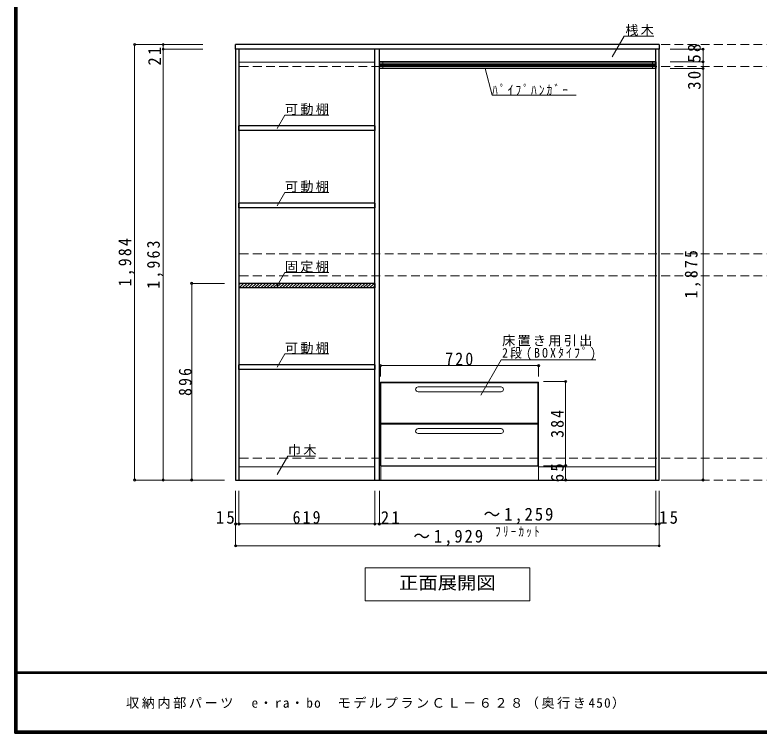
# Model space of a CAD drawing. Units: millimetres at full size, sheet at 1:20; details may follow other scales. Extents: x -3922 to 3878, y -2932 to 2722.
# Drawn here: x -3922 to -532, y -2864 to 408 of the extents above; entities that cross this region are included whole.
import ezdxf
from ezdxf.enums import TextEntityAlignment as Align

# ---------------------------------------------------------------- set-up
doc = ezdxf.new("R2010")
doc.units = ezdxf.units.MM
doc.header["$LTSCALE"] = 20
doc.header["$PDMODE"] = 32
doc.header["$PDSIZE"] = 10
doc.linetypes.add('DASHED2', pattern=[3, 2, -1])
for name, color, linetype, lineweight in [('0-2', 2, 'Continuous', 35), ('0-3_固定棚', 3, 'Continuous', 25), ('0-4_可動棚', 3, 'Continuous', 25), ('0-6_パイプハンガー', 7, 'Continuous', 18), ('0-7_桟木・巾木', 2, 'Continuous', 35), ('0-8', 3, 'Continuous', 25), ('0-A_文字', 7, 'Continuous', 18), ('0-B_寸法', 7, 'Continuous', 9), ('0-C_ハッチ', 4, 'Continuous', 9), ('F-1_枠', 6, 'Continuous', 40)]:
    doc.layers.add(name, color=color, linetype=linetype, lineweight=lineweight)
doc.layers.add('F-A_文字', color=7, linetype='Continuous')
doc.styles.add('ＭＳ ゴシック', font='')
doc.styles.get('ＭＳ ゴシック').set_extended_font_data('MS Gothic')

msp = doc.modelspace()

# ---------------------------------------------------------------- linework, layer by layer
at = {"layer": '0-2', "color": 3, "lineweight": 25}
for p, q in [((-2916.53, 251.73), (-2916.53, 272.73)), ((-987.53, 272.73), (-2916.53, 272.73)), ((-987.53, 272.73), (-987.53, 251.73)), ((-987.53, 251.73), (-2916.53, 251.73)), ((-2916.53, 251.73), (-2916.53, -1711.27)), ((-2901.53, 251.73), (-2901.53, -1711.27)), ((-2282.53, -1711.27), (-2282.53, 251.73)), ((-2261.53, -1711.27), (-2261.53, 251.73)), ((-1002.53, -1711.27), (-1002.53, 251.73)), ((-987.53, -1711.27), (-987.53, 251.73)), ((-2916.53, -1711.27), (-987.53, -1711.27))]:
    msp.add_line(p, q, dxfattribs=at)
at = {"layer": '0-3_固定棚'}
for p, q in [((-2901.53, -815.27), (-2901.53, -836.27)), ((-2282.53, -815.27), (-2901.53, -815.27)), ((-2282.53, -836.27), (-2901.53, -836.27)), ((-2282.53, -815.27), (-2282.53, -836.27))]:
    msp.add_line(p, q, dxfattribs=at)
at = {"layer": '0-4_可動棚'}
for p, q in [((-2901.53, -119.27), (-2901.53, -98.27)), ((-2282.53, -98.27), (-2901.53, -98.27)), ((-2282.53, -98.27), (-2282.53, -119.27)), ((-2282.53, -119.27), (-2901.53, -119.27)), ((-2901.53, -471.27), (-2901.53, -450.27)), ((-2282.53, -450.27), (-2901.53, -450.27)), ((-2282.53, -471.27), (-2901.53, -471.27)), ((-2282.53, -450.27), (-2282.53, -471.27)), ((-2901.53, -1207.27), (-2901.53, -1186.27)), ((-2282.53, -1186.27), (-2901.53, -1186.27)), ((-2282.53, -1186.27), (-2282.53, -1207.27)), ((-2282.53, -1207.27), (-2901.53, -1207.27))]:
    msp.add_line(p, q, dxfattribs=at)
at = {"layer": '0-6_パイプハンガー', "color": 3, "lineweight": 25}
for p, q in [((-1002.53, 193.73), (-2261.53, 193.73)), ((-2261.53, 163.73), (-2261.53, 193.73)), ((-1002.53, 193.73), (-1002.53, 163.73)), ((-1002.53, 163.73), (-2261.53, 163.73))]:
    msp.add_line(p, q, dxfattribs=at)
at = {"layer": '0-6_パイプハンガー', "color": 4, "lineweight": 9}
for p, q in [((-1002.53, 184.73), (-2261.53, 184.73)), ((-2261.53, 180.73), (-1002.53, 180.73)), ((-2261.53, 176.73), (-1002.53, 176.73)), ((-2261.53, 172.73), (-1002.53, 172.73))]:
    msp.add_line(p, q, dxfattribs=at)
at = {"layer": '0-6_パイプハンガー'}
for p, q in [((-2246.53, 163.73), (-2246.53, 193.73)), ((-1017.53, 193.73), (-1017.53, 163.73))]:
    msp.add_line(p, q, dxfattribs=at)
at = {"layer": '0-7_桟木・巾木', "color": 7, "lineweight": 18}
for p, q in [((-2282.53, 191.73), (-2901.53, 191.73)), ((-1002.53, 191.73), (-2261.53, 191.73)), ((-2901.53, -1651.27), (-2282.53, -1651.27)), ((-1537.53, -1651.27), (-1002.53, -1651.27))]:
    msp.add_line(p, q, dxfattribs=at)
at = {"layer": '0-8', "color": 7, "lineweight": 18}
for p, q in [((-2256.53, -1646.27), (-2256.53, -1265.27)), ((-2085.53, -1287.27), (-1707.53, -1287.27)), ((-1536.53, -1646.27), (-1536.53, -1265.27)), ((-2085.53, -1309.27), (-1707.53, -1309.27)), ((-2085.53, -1477.27), (-1707.53, -1477.27)), ((-2085.53, -1499.27), (-1707.53, -1499.27)), ((-2255.53, -1646.27), (-2255.53, -1711.27)), ((-1537.53, -1646.27), (-1537.53, -1711.27))]:
    msp.add_line(p, q, dxfattribs=at)
at = {"layer": '0-8'}
for p, q in [((-2256.53, -1265.27), (-1536.53, -1265.27)), ((-2254.53, -1454.27), (-2254.53, -1267.27)), ((-2254.53, -1267.27), (-1538.53, -1267.27)), ((-1538.53, -1454.27), (-1538.53, -1267.27)), ((-1538.53, -1454.27), (-2254.53, -1454.27)), ((-2254.53, -1646.27), (-2254.53, -1457.27)), ((-1538.53, -1457.27), (-2254.53, -1457.27)), ((-1538.53, -1646.27), (-1538.53, -1457.27)), ((-2256.53, -1646.27), (-1536.53, -1646.27)), ((-2255.53, -1711.27), (-1537.53, -1711.27))]:
    msp.add_line(p, q, dxfattribs=at)
at = {"layer": '0-8', "color": 7, "lineweight": 18}
for centre, start, end in [((-2085.53, -1298.27), 90, 270), ((-1707.53, -1298.27), 270, 90), ((-2085.53, -1488.27), 90, 270), ((-1707.53, -1488.27), 270, 90)]:
    msp.add_arc(centre, 11, start, end, dxfattribs=at)
at = {"layer": '0-A_文字'}
for p, q in [((-1200.94, 216.5), (-1146.12, 311.47)), ((-1011.53, 311.47), (-1146.12, 311.47)), ((-1747.95, 41.79), (-1780.62, 163.73)), ((-1747.95, 41.79), (-1364.77, 41.79)), ((-2727.05, -109.79), (-2692.03, -49.14)), ((-2492.03, -49.14), (-2692.03, -49.14)), ((-2727.05, -461.79), (-2692.03, -401.14)), ((-2492.03, -401.14), (-2692.03, -401.14)), ((-2727.05, -826.33), (-2692.03, -765.68)), ((-2492.03, -765.68), (-2692.03, -765.68)), ((-2727.05, -1197.79), (-2692.03, -1137.14)), ((-2492.03, -1137.14), (-2692.03, -1137.14)), ((-1706.63, -1163.38), (-1800.21, -1325.45)), ((-1706.63, -1163.38), (-1276.26, -1163.38)), ((-2727.05, -1686.83), (-2678.29, -1602.39)), ((-2678.29, -1602.39), (-2552.27, -1602.39)), ((-1577.03, -2111.27), (-1577.03, -2261.27)), ((-2327.03, -2261.27), (-1577.03, -2261.27))]:
    msp.add_line(p, q, dxfattribs=at)
msp.add_lwpolyline([(-1577.03, -2111.27), (-2327.03, -2111.27), (-2327.03, -2261.27)], dxfattribs=at)
at = {"layer": '0-B_寸法', "color": 4}
for p, q in [((-3376.53, 272.73), (-3376.53, -1711.27)), ((-3376.53, 272.73), (-3246.53, 272.73)), ((-3246.53, 272.73), (-3246.53, 251.73)), ((-3246.53, 272.73), (-3066.53, 272.73)), ((-3246.53, 251.73), (-3066.53, 251.73)), ((-3246.53, 251.73), (-3246.53, -1711.27)), ((-787.53, 251.73), (-937.53, 251.73)), ((-787.53, 251.73), (-787.53, 193.73)), ((-787.53, 193.73), (-937.53, 193.73)), ((-787.53, 193.73), (-787.53, 163.73)), ((-787.53, 163.73), (-937.53, 163.73)), ((-787.53, 163.73), (-787.53, -1711.27)), ((-3116.53, -815.27), (-2966.53, -815.27)), ((-3116.53, -1711.27), (-3116.53, -815.27)), ((-1536.53, -1190.27), (-2256.53, -1190.27)), ((-2256.53, -1190.27), (-2256.53, -1240.27)), ((-1536.53, -1190.27), (-1536.53, -1240.27)), ((-1413.53, -1262.27), (-1513.53, -1262.27)), ((-1413.53, -1262.27), (-1413.53, -1646.27)), ((-1413.53, -1646.27), (-1513.53, -1646.27)), ((-1413.53, -1646.27), (-1413.53, -1711.27)), ((-3376.53, -1711.27), (-3246.53, -1711.27)), ((-3246.53, -1711.27), (-2966.53, -1711.27)), ((-1413.53, -1711.27), (-1513.53, -1711.27)), ((-787.53, -1711.27), (-937.53, -1711.27)), ((-2916.53, -1911.27), (-2916.53, -1761.27)), ((-2901.53, -1911.27), (-2901.53, -1761.27)), ((-2282.53, -1911.27), (-2282.53, -1761.27)), ((-2261.53, -1911.27), (-2261.53, -1761.27)), ((-1002.53, -1911.27), (-1002.53, -1761.27)), ((-987.53, -1911.27), (-987.53, -1761.27)), ((-2901.53, -1911.27), (-2916.53, -1911.27)), ((-2916.53, -2011.27), (-2916.53, -1911.27)), ((-2282.53, -1911.27), (-2901.53, -1911.27)), ((-2261.53, -1911.27), (-2282.53, -1911.27)), ((-1002.53, -1911.27), (-2261.53, -1911.27)), ((-987.53, -1911.27), (-1002.53, -1911.27)), ((-987.53, -2011.27), (-987.53, -1911.27)), ((-2916.53, -2011.27), (-987.53, -2011.27))]:
    msp.add_line(p, q, dxfattribs=at)
at = {"layer": '0-B_寸法', "color": 4, "linetype": 'DASHED2'}
for p, q in [((3082.47, 272.73), (-2916.53, 272.73)), ((3082.47, 172.73), (-2916.53, 172.73)), ((3082.47, -681.27), (-2916.53, -681.27)), ((3082.47, -781.27), (-2916.53, -781.27)), ((3082.47, -1611.27), (-2916.53, -1611.27)), ((3082.47, -1711.27), (-2916.53, -1711.27))]:
    msp.add_line(p, q, dxfattribs=at)
at = {"layer": '0-B_寸法'}
for p in [(-3376.53, 272.73), (-3246.53, 272.73), (-3246.53, 251.73), (-787.53, 251.73), (-787.53, 193.73), (-787.53, 163.73), (-3116.53, -815.27), (-2256.53, -1190.27), (-1536.53, -1190.27), (-1413.53, -1262.27), (-1413.53, -1646.27), (-3376.53, -1711.27), (-3246.53, -1711.27), (-3116.53, -1711.27), (-1413.53, -1711.27), (-787.53, -1711.27), (-2916.53, -1911.27), (-2901.53, -1911.27), (-2282.53, -1911.27), (-2261.53, -1911.27), (-1002.53, -1911.27), (-987.53, -1911.27), (-2916.53, -2011.27), (-987.53, -2011.27)]:
    msp.add_point(p, dxfattribs=at)
at = {"layer": '0-C_ハッチ'}
for p, q in [((-2901.53, -822.63), (-2894.17, -815.27)), ((-2901.03, -836.27), (-2880.03, -815.27)), ((-2886.88, -836.27), (-2865.88, -815.27)), ((-2872.74, -836.27), (-2851.74, -815.27)), ((-2858.6, -836.27), (-2837.6, -815.27)), ((-2844.46, -836.27), (-2823.46, -815.27)), ((-2830.32, -836.27), (-2809.32, -815.27)), ((-2816.17, -836.27), (-2795.17, -815.27)), ((-2802.03, -836.27), (-2781.03, -815.27)), ((-2787.89, -836.27), (-2766.89, -815.27)), ((-2773.75, -836.27), (-2752.75, -815.27)), ((-2759.61, -836.27), (-2738.61, -815.27)), ((-2745.46, -836.27), (-2724.46, -815.27)), ((-2731.32, -836.27), (-2710.32, -815.27)), ((-2717.18, -836.27), (-2696.18, -815.27)), ((-2703.04, -836.27), (-2682.04, -815.27)), ((-2688.89, -836.27), (-2667.89, -815.27)), ((-2674.75, -836.27), (-2653.75, -815.27)), ((-2660.61, -836.27), (-2639.61, -815.27)), ((-2646.47, -836.27), (-2625.47, -815.27)), ((-2632.33, -836.27), (-2611.33, -815.27)), ((-2618.18, -836.27), (-2597.18, -815.27)), ((-2604.04, -836.27), (-2583.04, -815.27)), ((-2589.9, -836.27), (-2568.9, -815.27)), ((-2575.76, -836.27), (-2554.76, -815.27)), ((-2561.62, -836.27), (-2540.62, -815.27)), ((-2547.47, -836.27), (-2526.47, -815.27)), ((-2533.33, -836.27), (-2512.33, -815.27)), ((-2519.19, -836.27), (-2498.19, -815.27)), ((-2505.05, -836.27), (-2484.05, -815.27)), ((-2490.9, -836.27), (-2469.9, -815.27)), ((-2476.76, -836.27), (-2455.76, -815.27)), ((-2462.62, -836.27), (-2441.62, -815.27)), ((-2448.48, -836.27), (-2427.48, -815.27)), ((-2434.34, -836.27), (-2413.34, -815.27)), ((-2420.19, -836.27), (-2399.19, -815.27)), ((-2406.05, -836.27), (-2385.05, -815.27)), ((-2391.91, -836.27), (-2370.91, -815.27)), ((-2377.77, -836.27), (-2356.77, -815.27)), ((-2363.63, -836.27), (-2342.63, -815.27)), ((-2349.48, -836.27), (-2328.48, -815.27)), ((-2335.34, -836.27), (-2314.34, -815.27)), ((-2321.2, -836.27), (-2300.2, -815.27)), ((-2307.06, -836.27), (-2286.06, -815.27)), ((-2292.91, -836.27), (-2282.53, -825.88))]:
    msp.add_line(p, q, dxfattribs=at)
at = {"layer": 'F-1_枠'}
for p, q in [((-3922.03, 2722.29), (-3922.03, -2864.37)), ((-3918.7, 2722.29), (-3918.7, -2864.37)), ((-3915.36, 2722.29), (-3915.36, -2864.37)), ((3877.97, -2587.71), (-3922.03, -2587.71)), ((3877.97, -2591.04), (-3922.03, -2591.04)), ((3877.97, -2857.71), (-3922.03, -2857.71)), ((3877.97, -2861.04), (-3922.03, -2861.04)), ((3877.97, -2864.37), (-3922.03, -2864.37))]:
    msp.add_line(p, q, dxfattribs=at)

# ---------------------------------------------------------------- texts
at = {"layer": '0-A_文字', "style": 'ＭＳ ゴシック', "width": 1.1}
msp.add_text('正面展開図', height=58.65, dxfattribs=at).set_placement((-2172.03, -2226.27), align=Align.BOTTOM_LEFT)
at = {"layer": '0-A_文字', "char_height": 43.99, "attachment_point": 7, "style": 'ＭＳ ゴシック'}
for s, insert in [('\\T1.17;桟木', (-1141.53, 311.47)), ('\\T1.39;\\W0.85;ﾊﾟｲﾌﾟﾊﾝｶﾞｰ', (-1747.95, 41.79)), ('\\T1.17;可動棚', (-2692.03, -49.14)), ('\\T1.17;可動棚', (-2692.03, -401.14)), ('\\T1.17;固定棚', (-2692.03, -765.68)), ('\\T1.17;床置き用引出', (-1702.76, -1103.17)), ('\\T1.17;可動棚', (-2692.03, -1137.14)), ('\\T1.35;\\W0.9;2段(BOXﾀｲﾌﾟ)', (-1702.76, -1165.46)), ('\\T1.17;巾木', (-2678.29, -1602.39)), ('\\T1.39;\\W0.85;ﾌﾘｰｶｯﾄ', (-1734.53, -1971.27))]:
    msp.add_mtext(s, dxfattribs=dict(at, insert=insert))
at = {"layer": '0-B_寸法', "char_height": 58.65, "attachment_point": 7, "rotation": 90, "style": 'ＭＳ ゴシック'}
for s, insert in [('\\T1.27;\\W0.95;58', (-797.53, 190.23)), ('\\T1.27;\\W0.95;21', (-3256.92, 176.73)), ('\\T1.27;\\W0.95;30', (-797.53, 66.77)), ('\\T1.28;\\W0.9;1,984', (-3376.92, -829.27)), ('\\T1.28;\\W0.9;1,963', (-3246.92, -839.77)), ('\\T1.28;\\W0.9;1,875', (-797.53, -883.77)), ('\\T1.27;\\W0.9;896', (-3116.53, -1328.27)), ('\\T1.27;\\W0.9;384', (-1421.41, -1519.27)), ('\\T1.27;\\W0.95;65', (-1421.41, -1721.27))]:
    msp.add_mtext(s, dxfattribs=dict(at, insert=insert))
at = {"layer": '0-B_寸法', "char_height": 58.65, "attachment_point": 7, "style": 'ＭＳ ゴシック'}
for s, insert in [('\\T1.27;\\W0.9;720', (-1961.53, -1189.47)), ('\\T1.27;\\W0.95;15', (-3006.61, -1911.27)), ('\\T1.27;\\W0.9;619', (-2657.03, -1911.27)), ('\\T1.27;\\W0.95;21', (-2255.14, -1911.27)), ('\\T1.23;\\W0.95;～1,259', (-1787.03, -1911.27)), ('\\T1.27;\\W0.95;15', (-987.65, -1911.27)), ('\\T1.23;\\W0.95;～1,929', (-2107.03, -2011.27))]:
    msp.add_mtext(s, dxfattribs=dict(at, insert=insert))
at = {"layer": 'F-A_文字', "insert": (-3415.36, -2754.37), "char_height": 43.99, "attachment_point": 7, "style": 'ＭＳ ゴシック'}
msp.add_mtext('\\T1.19;収納内部パーツ\u3000e・ra・bo\u3000モデルプランＣＬ－６２８（奥行き450）', dxfattribs=at)

doc.saveas('drawing.dxf')
